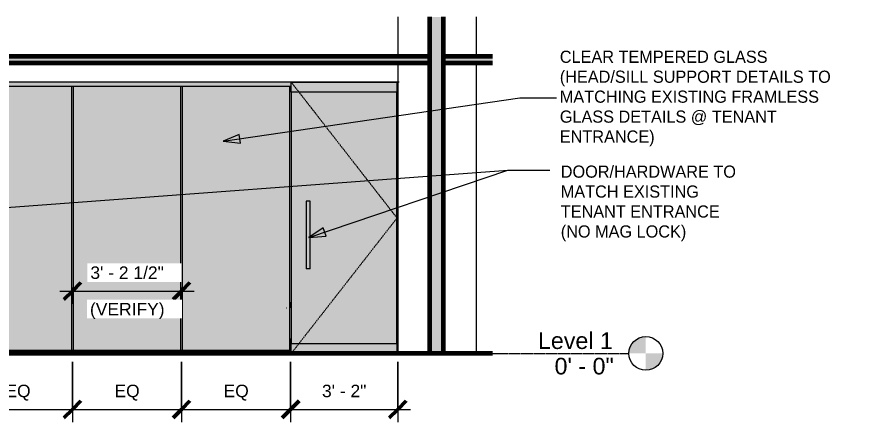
# Model space of a CAD drawing. Header units: inches. Extents: x 1756 to 10721, y -35 to 3002.
# Drawn here: x 3398.5 to 3699.3, y -24.3 to 119.3 of the extents above; entities that cross this region are included whole.
import ezdxf

# ---------------------------------------------------------------- set-up
doc = ezdxf.new("R2010")
doc.units = ezdxf.units.IN
doc.header["$MEASUREMENT"] = 0
doc.linetypes.add('Dash', pattern=[0.25, 0.125, -0.125])
doc.linetypes.add('Grid Line 1_2_', pattern=[0.875, 0.5, -0.125, 0.125, -0.125])
for name, color, linetype, lineweight in [('A-ANNO-DIMS', 211, 'Continuous', 9), ('A-ANNO-DIMS-48', 211, 'Continuous', 9), ('A-ANNO-IDEN', 131, 'Continuous', 9), ('A-CLNG', 13, 'Continuous', 18), ('A-CLNG-PATT', 13, 'Continuous', 18), ('A-DOOR', 31, 'Continuous', 18), ('A-DOOR-HDLN', 31, 'Continuous', 18), ('A-FLOR', 192, 'Continuous', 18), ('A-FLOR-LEVL', 51, 'Continuous', 9), ('A-GLAZ-CURT', 52, 'Continuous', 18), ('A-GLAZ-CWMG', 51, 'Continuous', 18), ('A-WALL', 113, 'Continuous', 18), ('A-WALL-PATT', 111, 'Continuous', 18), ('G-ANNO-TEXT', 231, 'Continuous', 9), ('I-FURN', 30, 'Continuous', 9), ('I-WALL', 2, 'Continuous', 18)]:
    doc.layers.add(name, color=color, linetype=linetype, lineweight=lineweight)
doc.styles.add('Arial', font='arial.ttf', dxfattribs={"height": 4.425898})
doc.styles.add('Arial_5', font='arial.ttf', dxfattribs={"height": 5.901198})
doc.styles.add('Century Gothic', font='GOTHIC.TTF', dxfattribs={"height": 4.311335})
doc.dimstyles.new('Linear_-_3_32__Arial', dxfattribs={"dimscale": 12, "dimtxt": 4.5, "dimasz": 0.5, "dimexe": 0.375, "dimexo": 0.25, "dimgap": 0.25, "dimtad": 1, "dimdec": 1, "dimrnd": 0.5, "dimzin": 1, "dimdsep": 46, "dimlunit": 4, "dimtxsty": 'Arial', "dimblk1": 'OBLIQUE', "dimblk2": 'OBLIQUE', "dimsah": 1, "dimcen": 0.09, "dimdle": 0.375, "dimazin": 0, "dimtfac": 1, "dimtdec": 4, "dimtix": 1, "dimtmove": 0, "dimatfit": 3, "dimfxl": 1, "dimtvp": 1, "dimtfill": 1, "dimfrac": 2, "dimtolj": 1, "dimtzin": 0, "dimarcsym": 2})
doc.dimstyles.new('Linear_-_3_32__Arial_1', dxfattribs={"dimscale": 12, "dimtxt": 4.5, "dimasz": 0.5, "dimexe": 0.375, "dimexo": 0.25, "dimgap": 0.25, "dimtad": 1, "dimdec": 1, "dimrnd": 0.5, "dimzin": 1, "dimdsep": 46, "dimlunit": 4, "dimtxsty": 'Arial', "dimblk1": 'OBLIQUE', "dimblk2": 'OBLIQUE', "dimsah": 1, "dimcen": 0.09, "dimdle": 0.375, "dimazin": 0, "dimtfac": 1, "dimtdec": 4, "dimtix": 1, "dimtmove": 0, "dimatfit": 3, "dimfxl": 1, "dimtvp": 1, "dimtfill": 1, "dimfrac": 2, "dimtolj": 1, "dimtzin": 0, "dimarcsym": 2})

# ---------------------------------------------------------------- blocks, each defined once
blk = doc.blocks.new('Frameless Glass Panel - one-428302-Interior Elevation - West Wall of Conf_ Room')
at = {"layer": 'A-GLAZ-CURT', "lineweight": 9}
blk.add_hatch(color=256, dxfattribs=at).paths.add_polyline_path([(-1519.97, 1), (-1481.78, 1), (-1481.78, 94.75), (-1519.97, 94.75), (-1519.97, 29.79)], flags=0)
for p, q in [((-1519.97, 94.75), (-1519.97, 1)), ((-1481.78, 1), (-1481.78, 94.75))]:
    blk.add_line(p, q, dxfattribs=at)
blk = doc.blocks.new('Door - Frameless Glass Panel - one-428303-Interior Elevation - West Wall of Conf_ Room')
at = {"layer": 'A-DOOR'}
for points in [[(-1342.62, 92.63), (-1327.72, 92.63), (-1327.72, 96.12), (-1365.22, 96.12), (-1365.22, 92.63)], [(-1359.22, 30), (-1358.47, 30), (-1358.47, 54), (-1359.97, 54), (-1359.97, 30), (-1359.41, 30)], [(-1342.62, 0), (-1327.72, 0), (-1327.72, 3.5), (-1365.22, 3.5), (-1365.22, 0), (-1344.14, 0)]]:
    blk.add_hatch(color=256, dxfattribs=at).paths.add_polyline_path(points, flags=0)
h = blk.add_hatch(color=256, dxfattribs=at)
h.paths.add_polyline_path([(-1365.22, 3.5), (-1327.72, 3.5), (-1327.72, 92.63), (-1365.22, 92.63), (-1365.22, 3.69)], flags=0)
h.paths.add_polyline_path([(-1359.94, 30), (-1359.97, 30), (-1359.97, 54), (-1358.47, 54), (-1358.47, 30), (-1359.87, 30)], flags=0)
for p, q in [((-1365.22, 92.63), (-1365.22, 96.12)), ((-1365.22, 96.12), (-1327.72, 96.12)), ((-1327.72, 96.12), (-1327.72, 92.63)), ((-1365.22, 92.63), (-1365.22, 3.5)), ((-1327.72, 92.63), (-1365.22, 92.63)), ((-1327.72, 3.5), (-1327.72, 92.63)), ((-1359.97, 54), (-1359.97, 30)), ((-1358.47, 54), (-1359.97, 54)), ((-1358.47, 30), (-1358.47, 54)), ((-1358.47, 30), (-1359.97, 30)), ((-1365.22, 0), (-1365.22, 3.5)), ((-1365.22, 3.5), (-1327.72, 3.5)), ((-1327.72, 3.5), (-1327.72, 0))]:
    blk.add_line(p, q, dxfattribs=at)
at = {"layer": 'A-DOOR-HDLN', "linetype": 'Dash'}
for p, q in [((-1365.22, 96.12), (-1327.72, 48)), ((-1327.72, 48), (-1365.22, 0))]:
    blk.add_line(p, q, dxfattribs=at)
blk = doc.blocks.new('Walls 2 - Walls 1-381805-Interior Elevation - West Wall of Conf_ Room')
at = {"layer": 'A-WALL', "color": 8}
for p, q in [((-1327.47, 119.28), (-1327.47, 105.25)), ((-1299.47, 105.25), (-1299.47, 119.28)), ((-1327.47, 103), (-1327.47, 0)), ((-1299.47, 0), (-1299.47, 103))]:
    blk.add_line(p, q, dxfattribs=at)
blk = doc.blocks.new('Rectangular Mullion - Header Channel-428298-Interior Elevation - West Wall of Conf_ Room')
at = {"layer": 'A-GLAZ-CWMG', "lineweight": 9}
blk.add_hatch(color=256, dxfattribs=at).paths.add_polyline_path([(-1365.47, 94.75), (-1365.22, 94.75), (-1365.22, 96.13), (-1327.72, 96.13), (-1327.72, 94.75), (-1327.47, 94.75), (-1327.47, 96.25), (-1365.47, 96.25)], flags=0)
for p, q in [((-1365.47, 94.75), (-1365.22, 94.75)), ((-1327.72, 94.75), (-1327.47, 94.75)), ((-1327.47, 96.25), (-1327.47, 94.75))]:
    blk.add_line(p, q, dxfattribs=at)
blk = doc.blocks.new('Rectangular Mullion - Header Channel-428299-Interior Elevation - West Wall of Conf_ Room')
at = {"layer": 'A-GLAZ-CWMG', "lineweight": 9}
blk.add_hatch(color=256, dxfattribs=at).paths.add_polyline_path([(-1415.83, 94.75), (-1404.15, 94.75), (-1404.15, 96.25), (-1442.84, 96.25), (-1442.84, 94.75), (-1428.03, 94.75)], flags=0)
blk.add_line((-1442.84, 94.75), (-1404.15, 94.75), dxfattribs=at)
blk = doc.blocks.new('Rectangular Mullion - Base Channel-428300-Interior Elevation - West Wall of Conf_ Room')
at = {"layer": 'A-GLAZ-CWMG', "lineweight": 9}
blk.add_hatch(color=256, dxfattribs=at).paths.add_polyline_path([(-1464.63, 0), (-1442.84, 0), (-1442.84, 1), (-1481.53, 1), (-1481.53, 0), (-1470.73, 0)], flags=0)
blk.add_line((-1442.84, 1), (-1481.53, 1), dxfattribs=at)
blk = doc.blocks.new('Rectangular Mullion - Base Channel-428301-Interior Elevation - West Wall of Conf_ Room')
at = {"layer": 'A-GLAZ-CWMG', "lineweight": 9}
blk.add_hatch(color=256, dxfattribs=at).paths.add_polyline_path([(-1367.02, 0), (-1365.47, 0), (-1365.47, 1), (-1404.15, 1), (-1404.15, 0), (-1373.12, 0)], flags=0)
for q in [(-1404.15, 1), (-1365.47, 0)]:
    blk.add_line((-1365.47, 1), q, dxfattribs=at)
blk = doc.blocks.new('Haworth_Chair_s_con-Swivel - Swivel Chair-380791-Interior Elevation - West Wall of Conf_ Room')
at = {"layer": 'I-FURN'}
for points in [[(-1365.22, 16.37), (-1365.22, 18), (-1365.72, 17.98), (-1365.72, 16.37), (-1365.49, 16.37)], [(-1365.72, 4.59), (-1365.22, 4.74), (-1365.22, 5.15), (-1365.72, 4.98), (-1365.72, 4.66)], [(-1365.72, 3.74), (-1365.22, 3.86), (-1365.22, 4.74), (-1365.72, 4.59), (-1365.72, 4.21)]]:
    blk.add_hatch(color=256, dxfattribs=at).paths.add_polyline_path(points, flags=0)
for p, q in [((-1366.78, 16.08), (-1366.9, 16.09)), ((-1365.72, 18), (-1365.22, 18)), ((-1365.72, 16.37), (-1365.22, 16.37)), ((-1365.22, 5.17), (-1365.72, 5.02)), ((-1365.72, 3.74), (-1365.22, 3.86))]:
    blk.add_line(p, q, dxfattribs=at)
blk = doc.blocks.new('Level - Level Head - Circle-50818-Interior Elevation - West Wall of Conf_ Room')
at = {"layer": 'A-FLOR-LEVL'}
h = blk.add_hatch(color=256, dxfattribs=at)
edge = h.paths.add_edge_path(flags=0)
edge.add_line((-1239.46, 0), (-1245.46, 0))
edge.add_arc((-1239.46, 0), 6, 90, 180, ccw=False)
edge.add_line((-1239.46, 6), (-1239.46, 0))
h = blk.add_hatch(color=256, dxfattribs=at)
edge = h.paths.add_edge_path(flags=0)
edge.add_line((-1239.46, -6), (-1239.46, 0))
edge.add_line((-1239.46, 0), (-1233.46, 0))
edge.add_arc((-1239.46, 0), 6, 270, 360, ccw=False)
blk.add_circle((-1239.46, 0), 6, dxfattribs=at)
blk = doc.blocks.new('DIMBLOCK17-Interior Elevation - West Wall of Conf_ Room')
at = {"layer": 'A-ANNO-DIMS-48'}
for p, q in [((3379.51, -3), (3379.51, -24.34)), ((3379.51, -19.84), (3379.51, -3)), ((3418.19, -3), (3418.19, -24.34)), ((3418.19, -19.84), (3418.19, -3)), ((3379.51, -19.84), (3418.19, -19.84))]:
    blk.add_line(p, q, dxfattribs=at)
at = {"layer": 'A-ANNO-DIMS-48', "lineweight": 50}
for p, q in [((3379.51, -19.84), (3382.51, -16.84)), ((3418.19, -19.84), (3421.19, -16.84)), ((3379.51, -19.84), (3376.51, -22.84)), ((3418.19, -19.84), (3415.19, -22.84))]:
    blk.add_line(p, q, dxfattribs=at)
at = {"layer": 'A-ANNO-DIMS-48', "color": 0, "insert": (3394.42, -11.1), "char_height": 4.426, "width": 10.6338, "attachment_point": 1, "line_spacing_factor": 0.938532, "style": 'Arial', "bg_fill": 3, "box_fill_scale": 1.25, "bg_fill_color": 0, "bg_fill_transparency": 0}
blk.add_mtext('EQ', dxfattribs=at)
blk = doc.blocks.new('_Oblique')
at = {"color": 0, "linetype": 'ByBlock', "lineweight": -2}
blk.add_line((-0.5, -0.5), (0.5, 0.5), dxfattribs=at)
blk = doc.blocks.new('DIMBLOCK18-Interior Elevation - West Wall of Conf_ Room')
at = {"layer": 'A-ANNO-DIMS-48'}
for p, q in [((3418.19, -3), (3418.19, -24.34)), ((3418.19, -19.84), (3418.19, -3)), ((3456.88, -3), (3456.88, -24.34)), ((3456.88, -19.84), (3456.88, -3)), ((3418.19, -19.84), (3456.88, -19.84))]:
    blk.add_line(p, q, dxfattribs=at)
at = {"layer": 'A-ANNO-DIMS-48', "lineweight": 50}
for p, q in [((3418.19, -19.84), (3421.19, -16.84)), ((3456.88, -19.84), (3459.88, -16.84)), ((3418.19, -19.84), (3415.19, -22.84)), ((3456.88, -19.84), (3453.88, -22.84))]:
    blk.add_line(p, q, dxfattribs=at)
at = {"layer": 'A-ANNO-DIMS-48', "color": 0, "insert": (3433.11, -11.1), "char_height": 4.426, "width": 10.6338, "attachment_point": 1, "line_spacing_factor": 0.938532, "style": 'Arial', "bg_fill": 3, "box_fill_scale": 1.25, "bg_fill_color": 0, "bg_fill_transparency": 0}
blk.add_mtext('EQ', dxfattribs=at)
blk = doc.blocks.new('DIMBLOCK19-Interior Elevation - West Wall of Conf_ Room')
at = {"layer": 'A-ANNO-DIMS-48'}
for p, q in [((3456.88, -3), (3456.88, -24.34)), ((3456.88, -19.84), (3456.88, -3)), ((3495.57, -3), (3495.57, -24.34)), ((3495.57, -19.84), (3495.57, -3)), ((3456.88, -19.84), (3500.07, -19.84))]:
    blk.add_line(p, q, dxfattribs=at)
at = {"layer": 'A-ANNO-DIMS-48', "lineweight": 50}
for p, q in [((3456.88, -19.84), (3459.88, -16.84)), ((3495.57, -19.84), (3498.57, -16.84)), ((3456.88, -19.84), (3453.88, -22.84)), ((3495.57, -19.84), (3492.57, -22.84))]:
    blk.add_line(p, q, dxfattribs=at)
at = {"layer": 'A-ANNO-DIMS-48', "color": 0, "insert": (3471.8, -11.1), "char_height": 4.426, "width": 10.6338, "attachment_point": 1, "line_spacing_factor": 0.938532, "style": 'Arial', "bg_fill": 3, "box_fill_scale": 1.25, "bg_fill_color": 0, "bg_fill_transparency": 0}
blk.add_mtext('EQ', dxfattribs=at)
blk = doc.blocks.new('DIMBLOCK20-Interior Elevation - West Wall of Conf_ Room')
at = {"layer": 'A-ANNO-DIMS-48', "lineweight": 50}
for p, q in [((3418.19, 22.09), (3421.19, 25.09)), ((3456.88, 22.09), (3459.88, 25.09)), ((3418.19, 22.09), (3415.19, 19.09)), ((3456.88, 22.09), (3453.88, 19.09))]:
    blk.add_line(p, q, dxfattribs=at)
at = {"layer": 'A-ANNO-DIMS-48'}
for p, q in [((3413.69, 22.09), (3461.38, 22.09)), ((3418.19, 23.34), (3418.19, 17.59)), ((3418.19, 22.09), (3418.19, 23.34)), ((3456.88, 23.34), (3456.88, 17.59)), ((3456.88, 22.09), (3456.88, 23.34))]:
    blk.add_line(p, q, dxfattribs=at)
at = {"layer": 'A-ANNO-DIMS-48', "color": 0, "attachment_point": 1, "line_spacing_factor": 0.938532, "style": 'Arial', "bg_fill": 3, "box_fill_scale": 1.25, "bg_fill_color": 0, "bg_fill_transparency": 0}
for s, insert, char_height, width in [('3\' - 2 1/2"', (3424.56, 30.84), 4.4259, 31.1538), ('(VERIFY)', (3424.42, 17.91), 4.426, 31.4862)]:
    blk.add_mtext(s, dxfattribs=dict(at, insert=insert, char_height=char_height, width=width))
blk = doc.blocks.new('DIMBLOCK21-Interior Elevation - West Wall of Conf_ Room')
at = {"layer": 'A-ANNO-DIMS-48'}
for p, q in [((3495.57, -3), (3495.57, -24.34)), ((3495.57, -19.84), (3495.57, -3)), ((3533.57, -3), (3533.57, -24.34)), ((3533.57, -19.84), (3533.57, -3)), ((3491.07, -19.84), (3538.07, -19.84))]:
    blk.add_line(p, q, dxfattribs=at)
at = {"layer": 'A-ANNO-DIMS-48', "lineweight": 50}
for p, q in [((3495.57, -19.84), (3498.57, -16.84)), ((3533.57, -19.84), (3536.57, -16.84)), ((3495.57, -19.84), (3492.57, -22.84)), ((3533.57, -19.84), (3530.57, -22.84))]:
    blk.add_line(p, q, dxfattribs=at)
at = {"layer": 'A-ANNO-DIMS-48', "color": 0, "insert": (3506.71, -11.1), "char_height": 4.426, "width": 18.8585, "attachment_point": 1, "line_spacing_factor": 0.938532, "style": 'Arial', "bg_fill": 3, "box_fill_scale": 1.25, "bg_fill_color": 0, "bg_fill_transparency": 0}
blk.add_mtext('3\' - 2"', dxfattribs=at)

msp = doc.modelspace()

# ---------------------------------------------------------------- hatches: boundary and pattern name
at = {"layer": 'A-ANNO-IDEN'}
msp.add_hatch(color=256, dxfattribs=at).paths.add_polyline_path([(3471.63, 75.21), (3477.8, 74.49), (3477.33, 77.67)], flags=0)
at = {"layer": 'A-CLNG-PATT'}
h = msp.add_hatch(color=8, dxfattribs=at)
h.paths.add_polyline_path([(3176.77, 103), (3544.82, 103), (3544.82, 105.25), (3176.77, 105.25), (3176.77, 103.98)], flags=0)
h.paths.add_polyline_path([(3549.82, 103), (3567.23, 103), (3567.23, 105.25), (3549.82, 105.25)], flags=0)
at = {"layer": 'A-WALL-PATT'}
msp.add_hatch(color=8, dxfattribs=at).paths.add_polyline_path([(3549.82, 0), (3549.82, 119.28), (3544.82, 119.28), (3544.82, 0)], flags=0)
at = {"layer": 'G-ANNO-TEXT'}
msp.add_hatch(color=145, dxfattribs=at).paths.add_polyline_path([(3501.99, 41.13), (3508.19, 41.53), (3507.16, 44.57)], flags=0)

# ---------------------------------------------------------------- linework, layer by layer
at = {"layer": 'A-ANNO-IDEN'}
for p, q in [((3471.63, 75.21), (3576.87, 90.67)), ((3576.87, 90.67), (3591.07, 90.67)), ((3477.33, 77.67), (3471.63, 75.21)), ((3471.63, 75.21), (3477.8, 74.49)), ((3477.8, 74.49), (3477.33, 77.67))]:
    msp.add_line(p, q, dxfattribs=at)
at = {"layer": 'A-CLNG', "lineweight": 60}
for p, q in [((3544.82, 105.25), (3176.77, 105.25)), ((3176.77, 103), (3544.82, 103)), ((3567.23, 105.25), (3549.82, 105.25)), ((3549.82, 103), (3567.23, 103))]:
    msp.add_line(p, q, dxfattribs=at)
at = {"layer": 'A-FLOR', "lineweight": 60}
msp.add_line((3567.23, 0), (3176.77, 0), dxfattribs=at)
at = {"layer": 'A-WALL'}
msp.add_line((3202.07, 96.25), (3534.04, 96.25), dxfattribs=at)
at = {"layer": 'G-ANNO-TEXT', "color": 145}
for p, q in [((3282.49, 43.39), (3572.69, 65.01)), ((3501.99, 41.13), (3572.69, 65.01)), ((3572.69, 65.01), (3587.57, 65.01)), ((3572.69, 65.01), (3587.57, 65.01)), ((3507.16, 44.57), (3501.99, 41.13)), ((3508.19, 41.53), (3507.16, 44.57)), ((3501.99, 41.13), (3508.19, 41.53))]:
    msp.add_line(p, q, dxfattribs=at)
at = {"layer": 'I-WALL', "lineweight": 60}
for p, q in [((3544.82, 119.28), (3544.82, 0)), ((3549.82, 0), (3549.82, 119.28))]:
    msp.add_line(p, q, dxfattribs=at)

# ---------------------------------------------------------------- block references
at = {"layer": 'A-DOOR'}
msp.add_blockref('Door - Frameless Glass Panel - one-428303-Interior Elevation - West Wall of Conf_ Room', (4861.04, 0), dxfattribs=at)
at = {"layer": 'A-FLOR-LEVL'}
msp.add_blockref('Level - Level Head - Circle-50818-Interior Elevation - West Wall of Conf_ Room', (4861.04, 0), dxfattribs=at)
at = {"layer": 'A-GLAZ-CURT', "lineweight": 9}
for p in [(4899.72, 0), (4938.41, 0), (4977.1, 0)]:
    msp.add_blockref('Frameless Glass Panel - one-428302-Interior Elevation - West Wall of Conf_ Room', p, dxfattribs=at)
at = {"layer": 'A-GLAZ-CWMG', "lineweight": 9}
for name, p in [('Rectangular Mullion - Header Channel-428299-Interior Elevation - West Wall of Conf_ Room', (4822.35, 0)), ('Rectangular Mullion - Header Channel-428299-Interior Elevation - West Wall of Conf_ Room', (4861.04, 0)), ('Rectangular Mullion - Header Channel-428299-Interior Elevation - West Wall of Conf_ Room', (4899.72, 0)), ('Rectangular Mullion - Header Channel-428298-Interior Elevation - West Wall of Conf_ Room', (4861.04, 0)), ('Rectangular Mullion - Base Channel-428300-Interior Elevation - West Wall of Conf_ Room', (4861.04, 0)), ('Rectangular Mullion - Base Channel-428300-Interior Elevation - West Wall of Conf_ Room', (4899.72, 0)), ('Rectangular Mullion - Base Channel-428301-Interior Elevation - West Wall of Conf_ Room', (4861.04, 0))]:
    msp.add_blockref(name, p, dxfattribs=at)
at = {"layer": 'A-WALL', "color": 8}
msp.add_blockref('Walls 2 - Walls 1-381805-Interior Elevation - West Wall of Conf_ Room', (4861.04, 0), dxfattribs=at)
at = {"layer": 'I-FURN'}
msp.add_blockref('Haworth_Chair_s_con-Swivel - Swivel Chair-380791-Interior Elevation - West Wall of Conf_ Room', (4861.04, 0), dxfattribs=at)

# ---------------------------------------------------------------- texts
at = {"layer": 'A-FLOR-LEVL', "insert": (3609.9, 7.46), "char_height": 5.901, "width": 31.752, "attachment_point": 3, "line_spacing_factor": 0.938532, "style": 'Arial_5', "bg_fill": 3, "box_fill_scale": 1.25, "bg_fill_color": 0, "bg_fill_transparency": 0}
msp.add_mtext('Level 1', dxfattribs=at)
at = {"layer": 'G-ANNO-TEXT', "color": 145, "insert": (3591.41, 66.61), "char_height": 4.3113, "width": 75.762, "attachment_point": 1, "line_spacing_factor": 0.984117, "style": 'Century Gothic'}
msp.add_mtext('DOOR/HARDWARE TO\\PMATCH EXISTING\\PTENANT ENTRANCE\\P(NO MAG LOCK)', dxfattribs=at)

# ---------------------------------------------------------------- next in the draw order: texts
at = {"layer": 'A-ANNO-IDEN', "insert": (3591.07, 107.33), "char_height": 4.3113, "width": 107.19, "attachment_point": 1, "line_spacing_factor": 0.984117, "style": 'Century Gothic', "bg_fill": 3, "box_fill_scale": 1.25, "bg_fill_color": 0, "bg_fill_transparency": 0}
msp.add_mtext('CLEAR TEMPERED GLASS\\P(HEAD/SILL SUPPORT DETAILS TO\\PMATCHING EXISTING FRAMLESS\\PGLASS DETAILS @ TENANT\\PENTRANCE)', dxfattribs=at)
at = {"layer": 'A-FLOR-LEVL', "insert": (3610.2, -1.56), "char_height": 5.901, "width": 24.984, "attachment_point": 3, "line_spacing_factor": 0.938532, "style": 'Arial_5', "bg_fill": 3, "box_fill_scale": 1.25, "bg_fill_color": 0, "bg_fill_transparency": 0}
msp.add_mtext('0\' - 0"', dxfattribs=at)

# ---------------------------------------------------------------- next in the draw order: dimensions: what is measured, and where the dimension line sits
at = {"layer": 'A-ANNO-DIMS'}
dim = msp.add_linear_dim(base=(3456.88, 22.09), p1=(3418.19, 26.34), p2=(3456.88, 26.34), text='<>\\X(VERIFY)', dimstyle='Linear_-_3_32__Arial', override={"dimpost": '<>', "dimfxl": 38.688182}, dxfattribs=at)
dim.commit()
dim.dimension.update_dxf_attribs({"geometry": 'DIMBLOCK20-Interior Elevation - West Wall of Conf_ Room', "text_midpoint": (3437.54, 22.09)})

# ---------------------------------------------------------------- next in the draw order: linework, layer by layer
at = {"layer": 'A-FLOR-LEVL', "linetype": 'Grid Line 1_2_'}
msp.add_line((3128.43, 0), (3615.58, 0), dxfattribs=at)

# ---------------------------------------------------------------- next in the draw order: dimensions: what is measured, and where the dimension line sits
at = {"layer": 'A-ANNO-DIMS'}
dim = msp.add_linear_dim(base=(3418.19, -19.84), p1=(3379.51, 0), p2=(3418.19, 0), text='EQ', dimstyle='Linear_-_3_32__Arial', override={"dimpost": '<>', "dimfxl": 38.688182}, dxfattribs=at)
dim.commit()
dim.dimension.update_dxf_attribs({"geometry": 'DIMBLOCK17-Interior Elevation - West Wall of Conf_ Room', "text_midpoint": (3398.85, -14.41)})

# ---------------------------------------------------------------- next in the draw order: dimensions: what is measured, and where the dimension line sits
dim = msp.add_linear_dim(base=(3456.88, -19.84), p1=(3418.19, 0), p2=(3456.88, 0), text='EQ', dimstyle='Linear_-_3_32__Arial', override={"dimpost": '<>', "dimfxl": 38.688182}, dxfattribs=at)
dim.commit()
dim.dimension.update_dxf_attribs({"geometry": 'DIMBLOCK18-Interior Elevation - West Wall of Conf_ Room', "text_midpoint": (3437.54, -14.41)})

# ---------------------------------------------------------------- next in the draw order: dimensions: what is measured, and where the dimension line sits
dim = msp.add_linear_dim(base=(3495.57, -19.84), p1=(3456.88, 0), p2=(3495.57, 0), text='EQ', dimstyle='Linear_-_3_32__Arial', override={"dimpost": '<>', "dimfxl": 38.688182}, dxfattribs=at)
dim.commit()
dim.dimension.update_dxf_attribs({"geometry": 'DIMBLOCK19-Interior Elevation - West Wall of Conf_ Room', "text_midpoint": (3476.23, -14.41)})

# ---------------------------------------------------------------- next in the draw order: dimensions: what is measured, and where the dimension line sits
dim = msp.add_linear_dim(base=(3533.57, -19.84), p1=(3495.57, 0), p2=(3533.57, 0), dimstyle='Linear_-_3_32__Arial_1', override={"dimpost": '<>', "dimfxl": 38}, dxfattribs=at)
dim.commit()
dim.dimension.update_dxf_attribs({"geometry": 'DIMBLOCK21-Interior Elevation - West Wall of Conf_ Room', "text_midpoint": (3514.57, -14.58)})

doc.saveas('drawing.dxf')
